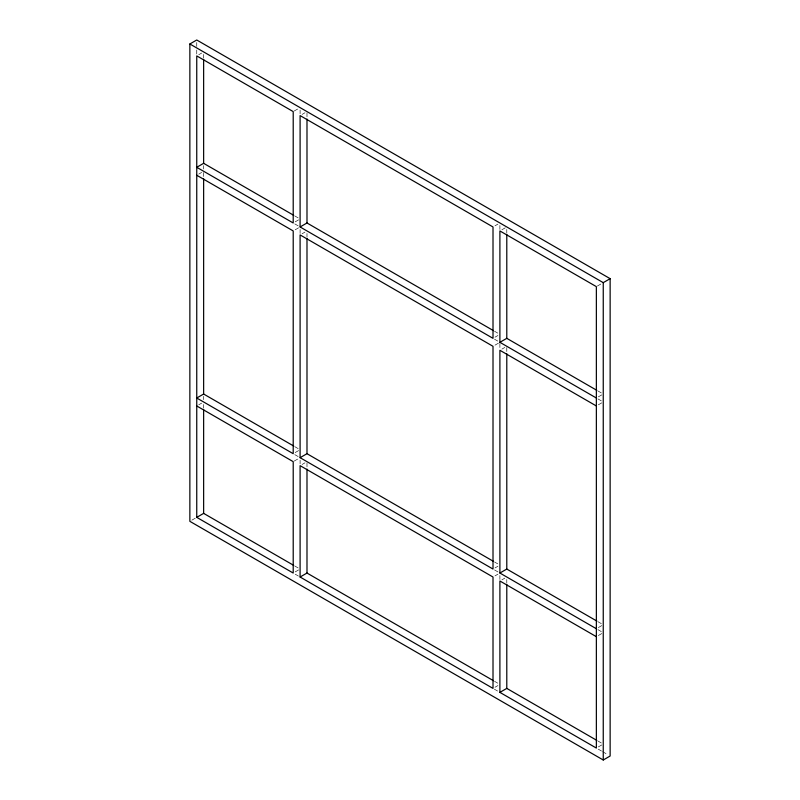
<?xml version="1.0" encoding="UTF-8"?>
<svg xmlns="http://www.w3.org/2000/svg" width="800" height="800" viewBox="0 0 800 800"><rect width="100%" height="100%" fill="white"/><g stroke="black" fill="none" stroke-linecap="round" stroke-linejoin="round"><path stroke-width="0.6" stroke-dasharray="4 3" d="M198.72 54.78L201.67 53.07M294.19 111.03L298.13 108.76M198.72 174.11L201.67 172.41M302.06 114.44L305.02 112.74M295.17 221.85L299.11 219.57M295.17 229.8L300.1 226.96M302.06 233.78L305.02 232.08M494.98 225.82L497.94 224.12M198.72 404.83L201.67 403.13M501.87 229.8L506.79 226.96M295.17 452.57L300.1 449.72M494.98 337.2L497.94 335.5M191.83 520.19L195.76 517.92M294.19 461.09L299.11 458.25M494.98 345.16L498.92 342.89M597.35 286.06L601.28 283.79M302.06 464.5L305.02 462.8M501.87 349.14L504.83 347.43M295.17 571.9L299.11 569.63M598.33 396.87L602.27 394.6M598.33 404.83L602.27 402.56M494.98 567.92L497.94 566.22M494.98 575.88L497.94 574.18M501.87 579.86L504.83 578.15M494.98 687.26L497.94 685.56M598.33 627.59L602.27 625.32M598.33 635.55L602.27 633.27M598.33 746.93L602.27 744.66M294.74 215.91L299.02 218.39M494.52 331.25L497.75 333.12M597.89 390.94L602.18 393.41M294.74 223.87L299.02 226.34M494.52 339.21L497.75 341.07M597.89 398.89L603.25 401.99M294.74 446.63L299.02 449.11M494.52 561.97L497.75 563.84M597.89 621.66L602.18 624.13M294.74 454.59L300.1 457.68M494.52 569.93L499.9 573.04M597.89 629.61L603.25 632.71M294.74 565.97L299.02 568.44M494.52 681.31L497.75 683.18M597.89 740.99L602.18 743.47M295.23 574.21L298.47 576.08M494.35 689.17L497.6 691.04M598.24 749.15L601.49 751.02M602.57 751.65L607.98 754.77M506.79 229.43L506.79 233.15M506.79 347.54L506.79 352.52M506.79 579.49L506.79 583.2M499.9 225.46L499.9 230.41M499.9 343.56L499.9 348.54M499.9 575.51L499.9 580.46M306.99 112.84L306.99 117.79M306.99 233.43L306.99 237.16M306.99 462.9L306.99 467.85M300.1 110.1L300.1 113.81M300.1 229.45L300.1 234.43M300.1 460.16L300.1 463.87M203.64 54.41L203.64 58.12M203.64 165.59L203.64 169M203.64 172.52L203.64 177.49M203.64 396.31L203.64 399.72M203.64 404.47L203.64 408.18M196.75 42.5L196.75 48.75M196.75 50L196.75 55"/><path stroke-width="1.2" d="M189.86 43.98L196.75 40L610.14 278.67L610.14 756.02L603.25 760L189.86 521.33L189.86 43.98L603.25 282.65L610.14 278.67M293.67 215.29L203.64 163.32L196.75 167.29L293.21 222.98L293.21 111.6L196.75 55.91L196.75 517.35L293.21 573.04L293.21 461.66L196.75 405.97M300.1 226.96L493.01 338.34L493.01 226.96L300.1 115.58L300.1 226.96L306.99 222.98L493.44 330.63M293.67 446.01L203.64 394.03L196.75 398.01L293.21 453.7L293.21 230.94L196.75 175.25M196.75 517.35L203.64 513.37L293.67 565.35M300.1 457.68L493.01 569.06L493.01 346.3L300.1 234.92L300.1 457.68L306.99 453.7L493.44 561.35M596.36 636.68L499.9 580.99L499.9 692.38L596.36 748.07L596.36 286.63L499.9 230.94L499.9 342.32L506.79 338.34L596.82 390.32M300.1 577.02L493.01 688.4L493.01 577.02L300.1 465.64L300.1 577.02L306.99 573.04L493.44 680.69M596.36 405.97L499.9 350.28L499.9 573.04L506.79 569.06L596.82 621.04M499.9 692.38L506.79 688.4L596.82 740.38M499.9 342.32L596.36 398.01M499.9 573.04L596.36 628.73M603.25 282.65L603.25 760M506.79 234.39L506.79 338.34M506.79 353.76L506.79 569.06M506.79 584.44L506.79 688.4M306.99 119.03L306.99 222.98M306.99 238.41L306.99 453.7M306.99 469.08L306.99 573.04M203.64 59.36L203.64 163.32M203.64 178.74L203.64 394.03M203.64 409.42L203.64 513.37"/></g></svg>
